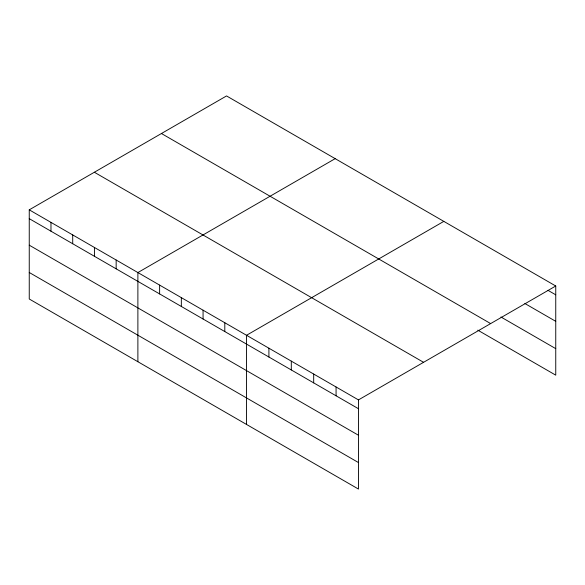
<?xml version="1.0" encoding="UTF-8"?>
<svg xmlns="http://www.w3.org/2000/svg" width="585" height="585" viewBox="0 0 585 585"><rect width="100%" height="100%" fill="white"/><g stroke="black" fill="none" stroke-linecap="round" stroke-linejoin="round"><path stroke-width="0.88" d="M358.459 435.24L358.459 399.906L29.25 209.839L29.25 299.001L358.459 489.067L358.459 435.24L29.25 245.173M29.25 209.839L226.541 95.933L555.75 285.999L555.75 375.16L477.784 330.152M335.183 158.652L137.885 272.559L137.885 361.727M443.818 221.379L246.526 335.285L246.526 424.447M358.459 399.906L555.75 285.999M548.028 290.365L555.75 294.818M524.869 303.505L555.75 321.333M500.943 317.004L555.75 348.645M161.438 133.519L490.639 323.585M94.36 172.253L423.562 362.312M29.25 218.658L358.459 408.725M29.25 272.486L358.459 462.552M336.068 386.978L336.068 395.804M313.684 374.056L313.684 382.875M291.301 361.128L291.301 369.954M268.91 348.207L268.91 357.025M224.801 322.737L224.801 331.556M203.068 310.196L203.068 319.015M181.343 297.648L181.343 306.467M159.617 285.107L159.617 293.926M116.159 260.018L116.159 268.837M94.434 247.47L94.434 256.296M72.708 234.929L72.708 243.748M50.975 222.38L50.975 231.207"/></g></svg>
